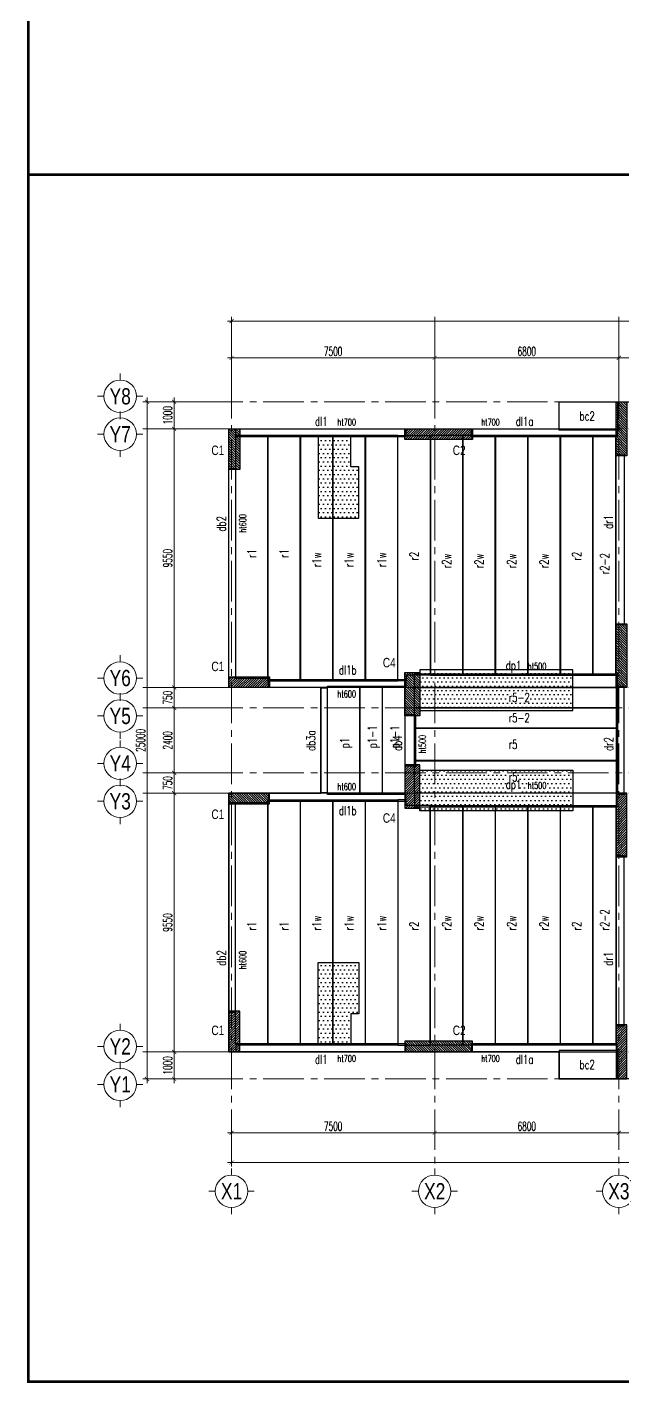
# Model space of a CAD drawing. Header units: inches. Extents: x 702521 to 902657, y -347283 to -213533.
# Drawn here: x 723980 to 745979, y -347283 to -297235 of the extents above; entities that cross this region are included whole.
import ezdxf
from ezdxf.enums import TextEntityAlignment as Align

# ---------------------------------------------------------------- set-up
doc = ezdxf.new("R2010")
doc.units = ezdxf.units.IN
doc.header["$LTSCALE"] = 5
doc.header["$MEASUREMENT"] = 0
doc.linetypes.add('CENTER', pattern=[2, 1.25, -0.25, 0.25, -0.25])
doc.linetypes.add('CENTER2', pattern=[1.125, 0.75, -0.125, 0.125, -0.125])
doc.layers.get('Defpoints').update_dxf_attribs({"color": 121})
for name, color, linetype, lineweight in [('00-Axes', 9, 'CENTER', 15), ('00-Text', 4, 'Continuous', 20), ('00-XM.Axes', 8, 'CENTER', 15), ('00-XM.Dim', 8, 'Continuous', 15), ('01-Columns', 2, 'Continuous', 25), ('01-Columns-Text', 7, 'Continuous', 20), ('02-Beams', 94, 'Continuous', 25), ('02-Beams-Text', 7, 'Continuous', 20), ('03-Precast', 6, 'Continuous', 25), ('03-Slabs', 5, 'Continuous', 25), ('03-Slabs-Text', 7, 'Continuous', 20)]:
    doc.layers.add(name, color=color, linetype=linetype, lineweight=lineweight)
doc.layers.add('00-Htong', color=9, linetype='Continuous', lineweight=20, plot=False)
doc.styles.add('TDH-CCC-TANG 3-15 S$0$Nam Cong PTS', font='vn_vni.shx', dxfattribs={"width": 0.8})
doc.styles.add('VNAVANTH', font='VHAVAN.TTF')
doc.styles.add('vnsimli 0.7', font='vnsimli.shx', dxfattribs={"width": 0.6})
doc.dimstyles.new('XMT 1-1-150', dxfattribs={"dimscale": 150, "dimtxt": 2.2, "dimasz": 1, "dimexe": 1, "dimexo": 0, "dimgap": 0.5, "dimtad": 1, "dimdec": 0, "dimzin": 0, "dimdsep": 46, "dimtxsty": 'vnsimli 0.7', "dimblk": 'ARCHTICK', "dimcen": 1.5, "dimdle": 1, "dimclrd": 8, "dimclre": 8, "dimclrt": 115, "dimadec": 0, "dimazin": 0, "dimtfac": 1, "dimtdec": 0, "dimtofl": 0, "dimtmove": 0, "dimatfit": 3, "dimfxl": 0.18, "dimtolj": 1, "dimtzin": 0, "dimarcsym": 0})

# ---------------------------------------------------------------- blocks, each defined once
blk = doc.blocks.new('_ArchTick')
at = {"color": 0, "linetype": 'ByBlock', "const_width": 0.15}
blk.add_lwpolyline([(-0.5, -0.5), (0.5, 0.5)], dxfattribs=at)
blk = doc.blocks.new('*D107')
at = {"layer": '00-XM.Dim', "color": 8, "lineweight": -2, "ltscale": 2, "transparency": 16777216}
for p, q in [((731529, -337350), (731529, -338200)), ((739029, -337350), (739029, -338200)), ((731379, -338050), (739179, -338050))]:
    blk.add_line(p, q, dxfattribs=at)
at = {"layer": 'Defpoints', "color": 0, "ltscale": 2, "transparency": 16777216}
for p in [(731529, -337350), (739029, -337350), (739029, -338050)]:
    blk.add_point(p, dxfattribs=at)
at = {"layer": '00-XM.Dim', "color": 8, "lineweight": -2, "ltscale": 2, "transparency": 16777216, "xscale": 150, "yscale": 150, "zscale": 150, "rotation": 180}
blk.add_blockref('_ArchTick', (731529, -338050), dxfattribs=at)
at = {"layer": '00-XM.Dim', "color": 8, "lineweight": -2, "ltscale": 2, "transparency": 16777216, "xscale": 150, "yscale": 150, "zscale": 150}
blk.add_blockref('_ArchTick', (739029, -338050), dxfattribs=at)
at = {"layer": '00-XM.Dim', "color": 115, "ltscale": 2, "transparency": 16777216, "insert": (735279, -337810), "char_height": 330, "attachment_point": 5, "style": 'vnsimli 0.7'}
blk.add_mtext('\\A1;7500', dxfattribs=at)
blk = doc.blocks.new('*D108')
at = {"layer": '00-XM.Dim', "color": 8, "lineweight": -2, "ltscale": 2, "transparency": 16777216}
for p, q in [((739029, -337350), (739029, -338200)), ((745829, -337350), (745829, -338200)), ((738879, -338050), (745979, -338050))]:
    blk.add_line(p, q, dxfattribs=at)
at = {"layer": 'Defpoints', "color": 0, "ltscale": 2, "transparency": 16777216}
for p in [(739029, -337350), (745829, -337350), (745829, -338050)]:
    blk.add_point(p, dxfattribs=at)
at = {"layer": '00-XM.Dim', "color": 8, "lineweight": -2, "ltscale": 2, "transparency": 16777216, "xscale": 150, "yscale": 150, "zscale": 150, "rotation": 180}
blk.add_blockref('_ArchTick', (739029, -338050), dxfattribs=at)
at = {"layer": '00-XM.Dim', "color": 8, "lineweight": -2, "ltscale": 2, "transparency": 16777216, "xscale": 150, "yscale": 150, "zscale": 150}
blk.add_blockref('_ArchTick', (745829, -338050), dxfattribs=at)
at = {"layer": '00-XM.Dim', "color": 115, "ltscale": 2, "transparency": 16777216, "insert": (742429, -337810), "char_height": 330, "attachment_point": 5, "style": 'vnsimli 0.7'}
blk.add_mtext('\\A1;6800', dxfattribs=at)
blk = doc.blocks.new('*D109')
at = {"layer": '00-XM.Dim', "color": 8, "lineweight": -2, "ltscale": 2, "transparency": 16777216}
for p, q in [((745829, -337350), (745829, -338200)), ((752629, -337350), (752629, -338200)), ((745679, -338050), (752779, -338050))]:
    blk.add_line(p, q, dxfattribs=at)
at = {"layer": 'Defpoints', "color": 0, "ltscale": 2, "transparency": 16777216}
for p in [(745829, -337350), (752629, -337350), (752629, -338050)]:
    blk.add_point(p, dxfattribs=at)
at = {"layer": '00-XM.Dim', "color": 8, "lineweight": -2, "ltscale": 2, "transparency": 16777216, "xscale": 150, "yscale": 150, "zscale": 150, "rotation": 180}
blk.add_blockref('_ArchTick', (745829, -338050), dxfattribs=at)
at = {"layer": '00-XM.Dim', "color": 8, "lineweight": -2, "ltscale": 2, "transparency": 16777216, "xscale": 150, "yscale": 150, "zscale": 150}
blk.add_blockref('_ArchTick', (752629, -338050), dxfattribs=at)
at = {"layer": '00-XM.Dim', "color": 115, "ltscale": 2, "transparency": 16777216, "insert": (749229, -337810), "char_height": 330, "attachment_point": 5, "style": 'vnsimli 0.7'}
blk.add_mtext('\\A1;6800', dxfattribs=at)
blk = doc.blocks.new('*D114')
at = {"layer": '00-XM.Dim', "color": 8, "lineweight": -2, "ltscale": 2, "transparency": 16777216}
for p, q in [((731529, -338659), (731529, -339300)), ((780529, -338659), (780529, -339300)), ((731379, -339150), (780679, -339150))]:
    blk.add_line(p, q, dxfattribs=at)
at = {"layer": 'Defpoints', "color": 0, "ltscale": 2, "transparency": 16777216}
for p in [(731529, -338659), (780529, -338659), (780529, -339150)]:
    blk.add_point(p, dxfattribs=at)
at = {"layer": '00-XM.Dim', "color": 8, "lineweight": -2, "ltscale": 2, "transparency": 16777216, "xscale": 150, "yscale": 150, "zscale": 150, "rotation": 180}
blk.add_blockref('_ArchTick', (731529, -339150), dxfattribs=at)
at = {"layer": '00-XM.Dim', "color": 8, "lineweight": -2, "ltscale": 2, "transparency": 16777216, "xscale": 150, "yscale": 150, "zscale": 150}
blk.add_blockref('_ArchTick', (780529, -339150), dxfattribs=at)
at = {"layer": '00-XM.Dim', "color": 115, "ltscale": 2, "transparency": 16777216, "insert": (756029, -338910), "char_height": 330, "attachment_point": 5, "style": 'vnsimli 0.7'}
blk.add_mtext('\\A1;49000', dxfattribs=at)
blk = doc.blocks.new('*D115')
at = {"layer": '00-XM.Dim', "color": 8, "lineweight": -2, "ltscale": 2, "transparency": 16777216}
for p, q in [((730561, -335063), (729258, -335063)), ((729408, -336213), (729408, -334913)), ((730561, -336063), (729258, -336063))]:
    blk.add_line(p, q, dxfattribs=at)
at = {"layer": 'Defpoints', "color": 0, "ltscale": 2, "transparency": 16777216}
for p in [(729408, -335063), (730561, -335063), (730561, -336063)]:
    blk.add_point(p, dxfattribs=at)
at = {"layer": '00-XM.Dim', "color": 8, "lineweight": -2, "ltscale": 2, "transparency": 16777216, "xscale": 150, "yscale": 150, "zscale": 150}
for p, rotation in [((729408, -335063), 90), ((729408, -336063), 270)]:
    blk.add_blockref('_ArchTick', p, dxfattribs=dict(at, rotation=rotation))
at = {"layer": '00-XM.Dim', "color": 115, "ltscale": 2, "transparency": 16777216, "insert": (729168, -335563), "char_height": 330, "attachment_point": 5, "rotation": 90, "style": 'vnsimli 0.7'}
blk.add_mtext('\\A1;1000', dxfattribs=at)
blk = doc.blocks.new('*D116')
at = {"layer": '00-XM.Dim', "color": 8, "lineweight": -2, "ltscale": 2, "transparency": 16777216}
for p, q in [((730561, -325513), (729258, -325513)), ((729408, -335213), (729408, -325363)), ((730561, -335063), (729258, -335063))]:
    blk.add_line(p, q, dxfattribs=at)
at = {"layer": 'Defpoints', "color": 0, "ltscale": 2, "transparency": 16777216}
for p in [(729408, -325513), (730561, -325513), (730561, -335063)]:
    blk.add_point(p, dxfattribs=at)
at = {"layer": '00-XM.Dim', "color": 8, "lineweight": -2, "ltscale": 2, "transparency": 16777216, "xscale": 150, "yscale": 150, "zscale": 150}
for p, rotation in [((729408, -325513), 90), ((729408, -335063), 270)]:
    blk.add_blockref('_ArchTick', p, dxfattribs=dict(at, rotation=rotation))
at = {"layer": '00-XM.Dim', "color": 115, "ltscale": 2, "transparency": 16777216, "insert": (729168, -330288), "char_height": 330, "attachment_point": 5, "rotation": 90, "style": 'vnsimli 0.7'}
blk.add_mtext('\\A1;9550', dxfattribs=at)
blk = doc.blocks.new('*D117')
at = {"layer": '00-XM.Dim', "color": 8, "lineweight": -2, "ltscale": 2, "transparency": 16777216}
for p, q in [((730561, -324763), (729258, -324763)), ((729408, -325663), (729408, -324613)), ((730561, -325513), (729258, -325513))]:
    blk.add_line(p, q, dxfattribs=at)
at = {"layer": 'Defpoints', "color": 0, "ltscale": 2, "transparency": 16777216}
for p in [(729408, -324763), (730561, -324763), (730561, -325513)]:
    blk.add_point(p, dxfattribs=at)
at = {"layer": '00-XM.Dim', "color": 8, "lineweight": -2, "ltscale": 2, "transparency": 16777216, "xscale": 150, "yscale": 150, "zscale": 150}
for p, rotation in [((729408, -324763), 90), ((729408, -325513), 270)]:
    blk.add_blockref('_ArchTick', p, dxfattribs=dict(at, rotation=rotation))
at = {"layer": '00-XM.Dim', "color": 115, "ltscale": 2, "transparency": 16777216, "insert": (729168, -325138), "char_height": 330, "attachment_point": 5, "rotation": 90, "style": 'vnsimli 0.7'}
blk.add_mtext('\\A1;750', dxfattribs=at)
blk = doc.blocks.new('*D118')
at = {"layer": '00-XM.Dim', "color": 8, "lineweight": -2, "ltscale": 2, "transparency": 16777216}
for p, q in [((729408, -324913), (729408, -322213)), ((730561, -322363), (729258, -322363)), ((730561, -324763), (729258, -324763))]:
    blk.add_line(p, q, dxfattribs=at)
at = {"layer": 'Defpoints', "color": 0, "ltscale": 2, "transparency": 16777216}
for p in [(729408, -322363), (730561, -322363), (730561, -324763)]:
    blk.add_point(p, dxfattribs=at)
at = {"layer": '00-XM.Dim', "color": 8, "lineweight": -2, "ltscale": 2, "transparency": 16777216, "xscale": 150, "yscale": 150, "zscale": 150}
for p, rotation in [((729408, -322363), 90), ((729408, -324763), 270)]:
    blk.add_blockref('_ArchTick', p, dxfattribs=dict(at, rotation=rotation))
at = {"layer": '00-XM.Dim', "color": 115, "ltscale": 2, "transparency": 16777216, "insert": (729168, -323563), "char_height": 330, "attachment_point": 5, "rotation": 90, "style": 'vnsimli 0.7'}
blk.add_mtext('\\A1;2400', dxfattribs=at)
blk = doc.blocks.new('*D119')
at = {"layer": '00-XM.Dim', "color": 8, "lineweight": -2, "ltscale": 2, "transparency": 16777216}
for p, q in [((730561, -321613), (729258, -321613)), ((729408, -322513), (729408, -321463)), ((730561, -322363), (729258, -322363))]:
    blk.add_line(p, q, dxfattribs=at)
at = {"layer": 'Defpoints', "color": 0, "ltscale": 2, "transparency": 16777216}
for p in [(729408, -321613), (730561, -321613), (730561, -322363)]:
    blk.add_point(p, dxfattribs=at)
at = {"layer": '00-XM.Dim', "color": 8, "lineweight": -2, "ltscale": 2, "transparency": 16777216, "xscale": 150, "yscale": 150, "zscale": 150}
for p, rotation in [((729408, -321613), 90), ((729408, -322363), 270)]:
    blk.add_blockref('_ArchTick', p, dxfattribs=dict(at, rotation=rotation))
at = {"layer": '00-XM.Dim', "color": 115, "ltscale": 2, "transparency": 16777216, "insert": (729168, -321988), "char_height": 330, "attachment_point": 5, "rotation": 90, "style": 'vnsimli 0.7'}
blk.add_mtext('\\A1;750', dxfattribs=at)
blk = doc.blocks.new('*D120')
at = {"layer": '00-XM.Dim', "color": 8, "lineweight": -2, "ltscale": 2, "transparency": 16777216}
for p, q in [((730726, -312063), (729258, -312063)), ((729408, -321763), (729408, -311913)), ((730561, -321613), (729258, -321613))]:
    blk.add_line(p, q, dxfattribs=at)
at = {"layer": 'Defpoints', "color": 0, "ltscale": 2, "transparency": 16777216}
for p in [(729408, -312063), (730726, -312063), (730561, -321613)]:
    blk.add_point(p, dxfattribs=at)
at = {"layer": '00-XM.Dim', "color": 8, "lineweight": -2, "ltscale": 2, "transparency": 16777216, "xscale": 150, "yscale": 150, "zscale": 150}
for p, rotation in [((729408, -312063), 90), ((729408, -321613), 270)]:
    blk.add_blockref('_ArchTick', p, dxfattribs=dict(at, rotation=rotation))
at = {"layer": '00-XM.Dim', "color": 115, "ltscale": 2, "transparency": 16777216, "insert": (729168, -316838), "char_height": 330, "attachment_point": 5, "rotation": 90, "style": 'vnsimli 0.7'}
blk.add_mtext('\\A1;9550', dxfattribs=at)
blk = doc.blocks.new('*D121')
at = {"layer": '00-XM.Dim', "color": 8, "lineweight": -2, "ltscale": 2, "transparency": 16777216}
for p, q in [((730726, -311063), (729258, -311063)), ((729408, -312213), (729408, -310913)), ((730726, -312063), (729258, -312063))]:
    blk.add_line(p, q, dxfattribs=at)
at = {"layer": 'Defpoints', "color": 0, "ltscale": 2, "transparency": 16777216}
for p in [(729408, -311063), (730726, -311063), (730726, -312063)]:
    blk.add_point(p, dxfattribs=at)
at = {"layer": '00-XM.Dim', "color": 8, "lineweight": -2, "ltscale": 2, "transparency": 16777216, "xscale": 150, "yscale": 150, "zscale": 150}
for p, rotation in [((729408, -311063), 90), ((729408, -312063), 270)]:
    blk.add_blockref('_ArchTick', p, dxfattribs=dict(at, rotation=rotation))
at = {"layer": '00-XM.Dim', "color": 115, "ltscale": 2, "transparency": 16777216, "insert": (729168, -311563), "char_height": 330, "attachment_point": 5, "rotation": 90, "style": 'vnsimli 0.7'}
blk.add_mtext('\\A1;1000', dxfattribs=at)
blk = doc.blocks.new('*D122')
at = {"layer": '00-XM.Dim', "color": 8, "lineweight": -2, "ltscale": 2, "transparency": 16777216}
for p, q in [((728768, -311063), (728258, -311063)), ((728408, -336213), (728408, -310913)), ((728821, -336063), (728258, -336063))]:
    blk.add_line(p, q, dxfattribs=at)
at = {"layer": 'Defpoints', "color": 0, "ltscale": 2, "transparency": 16777216}
for p in [(728408, -311063), (728768, -311063), (728821, -336063)]:
    blk.add_point(p, dxfattribs=at)
at = {"layer": '00-XM.Dim', "color": 8, "lineweight": -2, "ltscale": 2, "transparency": 16777216, "xscale": 150, "yscale": 150, "zscale": 150}
for p, rotation in [((728408, -311063), 90), ((728408, -336063), 270)]:
    blk.add_blockref('_ArchTick', p, dxfattribs=dict(at, rotation=rotation))
at = {"layer": '00-XM.Dim', "color": 115, "ltscale": 2, "transparency": 16777216, "insert": (728168, -323563), "char_height": 330, "attachment_point": 5, "rotation": 90, "style": 'vnsimli 0.7'}
blk.add_mtext('\\A1;25000', dxfattribs=at)
blk = doc.blocks.new('*D123')
at = {"layer": '00-XM.Dim', "color": 8, "lineweight": -2, "ltscale": 2, "transparency": 16777216}
for p, q in [((731529, -310226), (731529, -309295)), ((739029, -310226), (739029, -309295)), ((731379, -309445), (739179, -309445))]:
    blk.add_line(p, q, dxfattribs=at)
at = {"layer": 'Defpoints', "color": 0, "ltscale": 2, "transparency": 16777216}
for p in [(739029, -309445), (731529, -310226), (739029, -310226)]:
    blk.add_point(p, dxfattribs=at)
at = {"layer": '00-XM.Dim', "color": 8, "lineweight": -2, "ltscale": 2, "transparency": 16777216, "xscale": 150, "yscale": 150, "zscale": 150, "rotation": 180}
blk.add_blockref('_ArchTick', (731529, -309445), dxfattribs=at)
at = {"layer": '00-XM.Dim', "color": 8, "lineweight": -2, "ltscale": 2, "transparency": 16777216, "xscale": 150, "yscale": 150, "zscale": 150}
blk.add_blockref('_ArchTick', (739029, -309445), dxfattribs=at)
at = {"layer": '00-XM.Dim', "color": 115, "ltscale": 2, "transparency": 16777216, "insert": (735279, -309205), "char_height": 330, "attachment_point": 5, "style": 'vnsimli 0.7'}
blk.add_mtext('\\A1;7500', dxfattribs=at)
blk = doc.blocks.new('*D124')
at = {"layer": '00-XM.Dim', "color": 8, "lineweight": -2, "ltscale": 2, "transparency": 16777216}
for p, q in [((739029, -310226), (739029, -309295)), ((745829, -310226), (745829, -309295)), ((738879, -309445), (745979, -309445))]:
    blk.add_line(p, q, dxfattribs=at)
at = {"layer": 'Defpoints', "color": 0, "ltscale": 2, "transparency": 16777216}
for p in [(745829, -309445), (739029, -310226), (745829, -310226)]:
    blk.add_point(p, dxfattribs=at)
at = {"layer": '00-XM.Dim', "color": 8, "lineweight": -2, "ltscale": 2, "transparency": 16777216, "xscale": 150, "yscale": 150, "zscale": 150, "rotation": 180}
blk.add_blockref('_ArchTick', (739029, -309445), dxfattribs=at)
at = {"layer": '00-XM.Dim', "color": 8, "lineweight": -2, "ltscale": 2, "transparency": 16777216, "xscale": 150, "yscale": 150, "zscale": 150}
blk.add_blockref('_ArchTick', (745829, -309445), dxfattribs=at)
at = {"layer": '00-XM.Dim', "color": 115, "ltscale": 2, "transparency": 16777216, "insert": (742429, -309205), "char_height": 330, "attachment_point": 5, "style": 'vnsimli 0.7'}
blk.add_mtext('\\A1;6800', dxfattribs=at)
blk = doc.blocks.new('*D125')
at = {"layer": '00-XM.Dim', "color": 8, "lineweight": -2, "ltscale": 2, "transparency": 16777216}
for p, q in [((745829, -310226), (745829, -309295)), ((752629, -310226), (752629, -309295)), ((745679, -309445), (752779, -309445))]:
    blk.add_line(p, q, dxfattribs=at)
at = {"layer": 'Defpoints', "color": 0, "ltscale": 2, "transparency": 16777216}
for p in [(752629, -309445), (745829, -310226), (752629, -310226)]:
    blk.add_point(p, dxfattribs=at)
at = {"layer": '00-XM.Dim', "color": 8, "lineweight": -2, "ltscale": 2, "transparency": 16777216, "xscale": 150, "yscale": 150, "zscale": 150, "rotation": 180}
blk.add_blockref('_ArchTick', (745829, -309445), dxfattribs=at)
at = {"layer": '00-XM.Dim', "color": 8, "lineweight": -2, "ltscale": 2, "transparency": 16777216, "xscale": 150, "yscale": 150, "zscale": 150}
blk.add_blockref('_ArchTick', (752629, -309445), dxfattribs=at)
at = {"layer": '00-XM.Dim', "color": 115, "ltscale": 2, "transparency": 16777216, "insert": (749229, -309205), "char_height": 330, "attachment_point": 5, "style": 'vnsimli 0.7'}
blk.add_mtext('\\A1;6800', dxfattribs=at)
blk = doc.blocks.new('*D130')
at = {"layer": '00-XM.Dim', "color": 8, "lineweight": -2, "ltscale": 2, "transparency": 16777216}
for p, q in [((731379, -308085), (780679, -308085)), ((731529, -309057), (731529, -307935)), ((780529, -309057), (780529, -307935))]:
    blk.add_line(p, q, dxfattribs=at)
at = {"layer": 'Defpoints', "color": 0, "ltscale": 2, "transparency": 16777216}
for p in [(780529, -308085), (731529, -309057), (780529, -309057)]:
    blk.add_point(p, dxfattribs=at)
at = {"layer": '00-XM.Dim', "color": 8, "lineweight": -2, "ltscale": 2, "transparency": 16777216, "xscale": 150, "yscale": 150, "zscale": 150, "rotation": 180}
blk.add_blockref('_ArchTick', (731529, -308085), dxfattribs=at)
at = {"layer": '00-XM.Dim', "color": 8, "lineweight": -2, "ltscale": 2, "transparency": 16777216, "xscale": 150, "yscale": 150, "zscale": 150}
blk.add_blockref('_ArchTick', (780529, -308085), dxfattribs=at)
at = {"layer": '00-XM.Dim', "color": 115, "ltscale": 2, "transparency": 16777216, "insert": (756029, -307845), "char_height": 330, "attachment_point": 5, "style": 'vnsimli 0.7'}
blk.add_mtext('\\A1;49000', dxfattribs=at)
blk = doc.blocks.new('TDH-CCC-TANG 3-15 S$0$KH')
for p, q in [((0, 700), (0, 500)), ((-500, 0), (-700, 0)), ((700, 0), (500, 0)), ((0, -500), (0, -700))]:
    blk.add_line(p, q)
at = {"extrusion": (0, 0, -1)}
blk.add_ellipse((0, 0), major_axis=(-500, 0), ratio=1, start_param=-0.000041, end_param=6.283144, dxfattribs=at)
at = {"color": 1, "style": 'TDH-CCC-TANG 3-15 S$0$Nam Cong PTS', "width": 0.8}
blk.add_attdef('TRUC', text='', height=250, dxfattribs=at).set_placement((0, 0), align=Align.MIDDLE_CENTER)
blk = doc.blocks.new('V1a')
at = {"layer": '01-Columns'}
h = blk.add_hatch(dxfattribs=at)
h.set_pattern_fill('ANSI31', color=252, scale=500, style=0)
h.set_pattern_definition([(45, (-6000, -14700), (-44.19417, 44.19417), [])])
h.paths.add_polyline_path([(400, 0), (400, 1500), (0, 1500), (0, 0)])
blk.add_lwpolyline([(400, 0), (400, 1500), (0, 1500), (0, 0)], close=True, dxfattribs=at)
blk = doc.blocks.new('v2a')
at = {"layer": '01-Columns'}
h = blk.add_hatch(dxfattribs=at)
h.set_pattern_fill('ANSI31', color=252, scale=500, angle=-90, style=0)
h.set_pattern_definition([(315, (-14700, 6300), (44.19417, 44.19417), [])])
h.paths.add_polyline_path([(0, 0), (2500, 0), (2500, 400), (0, 400)])
blk.add_lwpolyline([(0, 0), (2500, 0), (2500, 400), (0, 400)], close=True, dxfattribs=at)
blk = doc.blocks.new('v3a')
at = {"layer": '01-Columns'}
h = blk.add_hatch(dxfattribs=at)
h.set_pattern_fill('ANSI31', color=252, scale=500, style=0)
h.set_pattern_definition([(45, (-6000, -14700), (-44.19417, 44.19417), [])])
h.paths.add_polyline_path([(400, 0), (400, 2000), (0, 2000), (0, 0)])
blk.add_lwpolyline([(400, 0), (400, 2000), (0, 2000), (0, 0)], close=True, dxfattribs=at)
blk = doc.blocks.new('v4a')
at = {"layer": '01-Columns'}
h = blk.add_hatch(dxfattribs=at)
h.set_pattern_fill('ANSI31', color=252, scale=500, angle=180, style=0)
h.set_pattern_definition([(225, (6400, 16300), (44.19417, -44.19417), [])])
h.paths.add_polyline_path([(0, 1600), (0, 0), (550, 0), (550, 1600)])
blk.add_lwpolyline([(0, 1600), (0, 0), (550, 0), (550, 1600)], close=True, dxfattribs=at)
blk = doc.blocks.new('v5a')
at = {"layer": '01-Columns'}
h = blk.add_hatch(dxfattribs=at)
h.set_pattern_fill('ANSI31', color=252, scale=500, style=0)
h.set_pattern_definition([(45, (-6000, -16700), (-44.19417, 44.19417), [])])
h.paths.add_polyline_path([(400, -2350), (400, 0), (0, 0), (0, -2350)])
blk.add_lwpolyline([(400, -2350), (400, 0), (0, 0), (0, -2350)], close=True, dxfattribs=at)
blk = doc.blocks.new('MB 2-5')
at = {"layer": '00-Axes', "linetype": 'CENTER2', "ltscale": 400}
for p, q in [((0, 27128.2), (0, -4307)), ((7500, 27128.2), (7500, -4307)), ((14300, 27128.2), (14300, -4307)), ((52171.2, 24000), (-3270.6, 24000)), ((52171.2, 23000), (-3270.6, 23000)), ((52171.2, 13450), (-3270.6, 13450)), ((52171.2, 12700), (-3270.6, 12700)), ((52171.2, 10300), (-3270.6, 10300)), ((52171.2, 9550), (-3270.6, 9550)), ((52171.2, 0), (-3270.6, 0)), ((52171.2, -1000), (-3270.6, -1000))]:
    blk.add_line(p, q, dxfattribs=at)
at = {"layer": '00-Text'}
ref = blk.add_blockref('TDH-CCC-TANG 3-15 S$0$KH', (-4110.6, 24200), dxfattribs=dict(at, xscale=1.2, yscale=1.2, zscale=1.2))
ref.add_attrib('TRUC', 'Y8', dxfattribs={"layer": '0', "color": 1, "height": 600, "style": 'TDH-CCC-TANG 3-15 S$0$Nam Cong PTS', "width": 0.8}).set_placement((-4110.6, 24200), align=Align.MIDDLE_CENTER)
ref = blk.add_blockref('TDH-CCC-TANG 3-15 S$0$KH', (-4110.6, 22800), dxfattribs=dict(at, xscale=1.2, yscale=1.2, zscale=1.2))
ref.add_attrib('TRUC', 'Y7', dxfattribs={"layer": '0', "color": 1, "height": 600, "style": 'TDH-CCC-TANG 3-15 S$0$Nam Cong PTS', "width": 0.8}).set_placement((-4110.6, 22800), align=Align.MIDDLE_CENTER)
ref = blk.add_blockref('TDH-CCC-TANG 3-15 S$0$KH', (-4110.6, 13800), dxfattribs=dict(at, xscale=1.2, yscale=1.2, zscale=1.2))
ref.add_attrib('TRUC', 'Y6', dxfattribs={"layer": '0', "color": 1, "height": 600, "style": 'TDH-CCC-TANG 3-15 S$0$Nam Cong PTS', "width": 0.8}).set_placement((-4110.6, 13800), align=Align.MIDDLE_CENTER)
ref = blk.add_blockref('TDH-CCC-TANG 3-15 S$0$KH', (-4110.6, 12400), dxfattribs=dict(at, xscale=1.2, yscale=1.2, zscale=1.2))
ref.add_attrib('TRUC', 'Y5', dxfattribs={"layer": '0', "color": 1, "height": 600, "style": 'TDH-CCC-TANG 3-15 S$0$Nam Cong PTS', "width": 0.8}).set_placement((-4110.6, 12400), align=Align.MIDDLE_CENTER)
ref = blk.add_blockref('TDH-CCC-TANG 3-15 S$0$KH', (-4110.6, 10650), dxfattribs=dict(at, xscale=1.2, yscale=1.2, zscale=1.2))
ref.add_attrib('TRUC', 'Y4', dxfattribs={"layer": '0', "color": 1, "height": 600, "style": 'TDH-CCC-TANG 3-15 S$0$Nam Cong PTS', "width": 0.8}).set_placement((-4110.6, 10650), align=Align.MIDDLE_CENTER)
ref = blk.add_blockref('TDH-CCC-TANG 3-15 S$0$KH', (-4110.6, 9250), dxfattribs=dict(at, xscale=1.2, yscale=1.2, zscale=1.2))
ref.add_attrib('TRUC', 'Y3', dxfattribs={"layer": '0', "color": 1, "height": 600, "style": 'TDH-CCC-TANG 3-15 S$0$Nam Cong PTS', "width": 0.8}).set_placement((-4110.6, 9250), align=Align.MIDDLE_CENTER)
ref = blk.add_blockref('TDH-CCC-TANG 3-15 S$0$KH', (-4110.6, 200), dxfattribs=dict(at, xscale=1.2, yscale=1.2, zscale=1.2))
ref.add_attrib('TRUC', 'Y2', dxfattribs={"layer": '0', "color": 1, "height": 600, "style": 'TDH-CCC-TANG 3-15 S$0$Nam Cong PTS', "width": 0.8}).set_placement((-4110.6, 200), align=Align.MIDDLE_CENTER)
ref = blk.add_blockref('TDH-CCC-TANG 3-15 S$0$KH', (-4110.6, -1200), dxfattribs=dict(at, xscale=1.2, yscale=1.2, zscale=1.2))
ref.add_attrib('TRUC', 'Y1', dxfattribs={"layer": '0', "color": 1, "height": 600, "style": 'TDH-CCC-TANG 3-15 S$0$Nam Cong PTS', "width": 0.8}).set_placement((-4110.6, -1200), align=Align.MIDDLE_CENTER)
ref = blk.add_blockref('TDH-CCC-TANG 3-15 S$0$KH', (0, -5147), dxfattribs=dict(at, xscale=1.2, yscale=1.2, zscale=1.2))
ref.add_attrib('TRUC', 'X1', dxfattribs={"layer": '0', "color": 1, "height": 600, "style": 'TDH-CCC-TANG 3-15 S$0$Nam Cong PTS', "width": 0.8}).set_placement((0, -5147), align=Align.MIDDLE_CENTER)
ref = blk.add_blockref('TDH-CCC-TANG 3-15 S$0$KH', (7500, -5147), dxfattribs=dict(at, xscale=1.2, yscale=1.2, zscale=1.2))
ref.add_attrib('TRUC', 'X2', dxfattribs={"layer": '0', "color": 1, "height": 600, "style": 'TDH-CCC-TANG 3-15 S$0$Nam Cong PTS', "width": 0.8}).set_placement((7500, -5147), align=Align.MIDDLE_CENTER)
ref = blk.add_blockref('TDH-CCC-TANG 3-15 S$0$KH', (14300, -5147), dxfattribs=dict(at, xscale=1.2, yscale=1.2, zscale=1.2))
ref.add_attrib('TRUC', 'X3', dxfattribs={"layer": '0', "color": 1, "height": 600, "style": 'TDH-CCC-TANG 3-15 S$0$Nam Cong PTS', "width": 0.8}).set_placement((14300, -5147), align=Align.MIDDLE_CENTER)
at = {"layer": '01-Columns', "xscale": -1}
for name, p, rotation in [('v3a', (14200, 24000), 180), ('V1a', (-100, 23000), 180), ('v2a', (6400, 23000), 180), ('v5a', (14200, 13450), 180), ('V1a', (-100, 13450), 270), ('v4a', (6400, 14000), 180)]:
    blk.add_blockref(name, p, dxfattribs=dict(at, rotation=rotation))
at = {"layer": '01-Columns'}
for name, p in [('v4a', (6400, 9000)), ('v5a', (14200, 9550)), ('V1a', (-100, 0)), ('v3a', (14200, -1000)), ('v2a', (6400, 0))]:
    blk.add_blockref(name, p, dxfattribs=at)
at = {"layer": '01-Columns', "rotation": 270}
blk.add_blockref('V1a', (-100, 9550), dxfattribs=at)
at = {"layer": '00-XM.Dim', "ltscale": 2}
for base, p1, p2, picture, middle in [((49000, 26978.2), (0, 26006.1), (49000, 26006.1), '*D130', (24500, 27218.2)), ((7500, 25618.4), (0, 24837.2), (7500, 24837.2), '*D123', (3750, 25858.4)), ((14300, 25618.4), (7500, 24837.2), (14300, 24837.2), '*D124', (10900, 25858.4)), ((21100, 25618.4), (14300, 24837.2), (21100, 24837.2), '*D125', (17700, 25858.4)), ((7500, -2987), (0, -2287), (7500, -2287), '*D107', (3750, -2747)), ((14300, -2987), (7500, -2287), (14300, -2287), '*D108', (10900, -2747)), ((21100, -2987), (14300, -2287), (21100, -2287), '*D109', (17700, -2747)), ((49000, -4087.4), (0, -3596.4), (49000, -3596.4), '*D114', (24500, -3847.4))]:
    dim = blk.add_linear_dim(base=base, p1=p1, p2=p2, dimstyle='XMT 1-1-150', dxfattribs=at)
    dim.commit()
    dim.dimension.update_dxf_attribs({"geometry": picture, "text_midpoint": middle, "insert": (-731528.6, 335063.1)})
for base, p1, p2, picture, middle in [((-3120.6, 24000), (-2708, -1000), (-2760.9, 24000), '*D122', (-3360.6, 11500)), ((-2121, 24000), (-802.9, 23000), (-802.9, 24000), '*D121', (-2361, 23500)), ((-2121, 23000), (-967.6, 13450), (-802.9, 23000), '*D120', (-2361, 18225)), ((-2121, 13450), (-967.6, 12700), (-967.6, 13450), '*D119', (-2361, 13075)), ((-2121, 12700), (-967.6, 10300), (-967.6, 12700), '*D118', (-2361, 11500)), ((-2121, 10300), (-967.6, 9550), (-967.6, 10300), '*D117', (-2361, 9925)), ((-2121, 9550), (-967.6, 0), (-967.6, 9550), '*D116', (-2361, 4775)), ((-2121, 0), (-967.6, -1000), (-967.6, 0), '*D115', (-2361, -500))]:
    dim = blk.add_linear_dim(base=base, p1=p1, p2=p2, angle=90, dimstyle='XMT 1-1-150', dxfattribs=at)
    dim.commit()
    dim.dimension.update_dxf_attribs({"geometry": picture, "text_midpoint": middle, "insert": (-731528.6, 335063.1)})

msp = doc.modelspace()

# ---------------------------------------------------------------- hatches: boundary and pattern name
at = {"layer": '03-Slabs'}
h = msp.add_hatch(dxfattribs=at)
h.set_pattern_fill('DOTS', color=252, scale=2500, style=0)
h.paths.add_polyline_path([(734729, -315363), (736229, -315363), (736229, -313463), (735929, -313463), (735929, -312363), (734729, -312363)])
h = msp.add_hatch(dxfattribs=at)
h.set_pattern_fill('DOTS', color=252, scale=2500, style=0)
h.paths.add_polyline_path([(738479, -322463), (744129, -322463), (744129, -320963), (738479, -320963)])
h = msp.add_hatch(dxfattribs=at)
h.set_pattern_fill('DOTS', color=252, scale=2500, style=0)
h.paths.add_polyline_path([(738479, -324663), (744129, -324663), (744129, -326163), (738479, -326163)])
h = msp.add_hatch(dxfattribs=at)
h.set_pattern_fill('DOTS', color=252, scale=2500, style=0)
h.paths.add_polyline_path([(734729, -331763), (736229, -331763), (736229, -333663), (735929, -333663), (735929, -334763), (734729, -334763)])

# ---------------------------------------------------------------- linework, layer by layer
at = {"ltscale": 2, "const_width": 100}
for points in [[(724030, -258133), (787030, -258133), (787030, -302683), (724030, -302683)], [(724030, -302683), (787030, -302683), (787030, -347233), (724030, -347233)]]:
    msp.add_lwpolyline(points, close=True, dxfattribs=at)
at = {"layer": '02-Beams'}
for points in [[(737969, -312063), (737969, -312363), (731689, -312363), (731689, -312063)], [(745769, -312063), (745769, -312363), (740389, -312363), (740389, -312063)], [(746029, -319303), (745729, -319303), (745729, -313023), (746029, -313023)], [(731669, -321253), (731429, -321253), (731429, -313523), (731669, -313523)], [(745769, -321113), (745769, -321613), (738289, -321613), (738289, -321113)], [(735069, -321633), (734829, -321633), (734829, -325493), (735069, -325493)], [(746029, -321573), (745729, -321573), (745729, -325553), (746029, -325553)], [(738329, -322623), (737929, -322623), (737929, -324503), (738329, -324503)], [(745769, -326013), (745769, -325513), (738289, -325513), (738289, -326013)], [(731669, -325873), (731429, -325873), (731429, -333603), (731669, -333603)], [(746029, -327823), (745729, -327823), (745729, -334103), (746029, -334103)], [(737969, -335063), (737969, -334763), (731689, -334763), (731689, -335063)], [(745769, -335063), (745769, -334763), (740389, -334763), (740389, -335063)]]:
    msp.add_lwpolyline(points, close=True, dxfattribs=at)
at = {"layer": '02-Beams', "elevation": 0}
for points in [[(737969, -321313), (737969, -321613), (732889, -321613), (732889, -321313)], [(737969, -325813), (737969, -325513), (732889, -325513), (732889, -325813)]]:
    msp.add_lwpolyline(points, close=True, dxfattribs=at)
at = {"layer": '03-Precast', "ltscale": 2}
for points in [[(743631, -311063), (745779, -311063), (745779, -312113), (743631, -312113)], [(737979, -321363), (737671, -321363), (737671, -312313), (738867, -312313), (738867, -321163), (737979, -321163)], [(737979, -325763), (737671, -325763), (737671, -334813), (738867, -334813), (738867, -325963), (737979, -325963)], [(743631, -336063), (745779, -336063), (745779, -335013), (743631, -335013)]]:
    msp.add_lwpolyline(points, close=True, dxfattribs=at)
at = {"layer": '03-Precast'}
for points in [[(731671, -321263), (732867, -321263), (732867, -312313), (731671, -312313), (731671, -321263)], [(732871, -321363), (734067, -321363), (734067, -312313), (732871, -312313), (732871, -321363)], [(734071, -321363), (735267, -321363), (735267, -312313), (734071, -312313), (734071, -321363)], [(735271, -321363), (736467, -321363), (736467, -312313), (735271, -312313), (735271, -321363)], [(736471, -321363), (737667, -321363), (737667, -312313), (736471, -312313), (736471, -321363)], [(738871, -321163), (740067, -321163), (740067, -312313), (738871, -312313), (738871, -321163)], [(740071, -321163), (741267, -321163), (741267, -312313), (740071, -312313), (740071, -321163)], [(741271, -321163), (742467, -321163), (742467, -312313), (741271, -312313), (741271, -321163)], [(742471, -321163), (743667, -321163), (743667, -312313), (742471, -312313), (742471, -321163)], [(743671, -321163), (744867, -321163), (744867, -312313), (743671, -312313), (743671, -321163)], [(744871, -321163), (745717, -321163), (745717, -312313), (744871, -312313), (744871, -321163)], [(735069, -321563), (736265, -321563), (736265, -325563), (735069, -325563), (735069, -321563)], [(736269, -321563), (737095, -321563), (737095, -325563), (736269, -325563), (736269, -321563)], [(737099, -321563), (737925, -321563), (737925, -325563), (737099, -325563), (737099, -321563)], [(745779, -321615), (745779, -322361), (738279, -322361), (738279, -321615), (745779, -321615)], [(745779, -322365), (745779, -323111), (738279, -323111), (738279, -322365), (745779, -322365)], [(745779, -323115), (745779, -324311), (738279, -324311), (738279, -323115), (745779, -323115)], [(745779, -324315), (745779, -325511), (738279, -325511), (738279, -324315), (745779, -324315)], [(732871, -325763), (734067, -325763), (734067, -334813), (732871, -334813), (732871, -325763)], [(734071, -325763), (735267, -325763), (735267, -334813), (734071, -334813), (734071, -325763)], [(735271, -325763), (736467, -325763), (736467, -334813), (735271, -334813), (735271, -325763)], [(736471, -325763), (737667, -325763), (737667, -334813), (736471, -334813), (736471, -325763)], [(731671, -325863), (732867, -325863), (732867, -334813), (731671, -334813), (731671, -325863)], [(738871, -325963), (740067, -325963), (740067, -334813), (738871, -334813), (738871, -325963)], [(740071, -325963), (741267, -325963), (741267, -334813), (740071, -334813), (740071, -325963)], [(741271, -325963), (742467, -325963), (742467, -334813), (741271, -334813), (741271, -325963)], [(742471, -325963), (743667, -325963), (743667, -334813), (742471, -334813), (742471, -325963)], [(743671, -325963), (744867, -325963), (744867, -334813), (743671, -334813), (743671, -325963)], [(744871, -325963), (745717, -325963), (745717, -334813), (744871, -334813), (744871, -325963)]]:
    msp.add_lwpolyline(points, dxfattribs=at)
at = {"layer": '03-Precast', "color": 252}
for points in [[(734729, -315363), (736229, -315363), (736229, -313463), (735929, -313463), (735929, -312363), (734729, -312363), (734729, -315363)], [(734729, -331763), (736229, -331763), (736229, -333663), (735929, -333663), (735929, -334763), (734729, -334763), (734729, -331763)]]:
    msp.add_lwpolyline(points, dxfattribs=at)
for points in [[(738479, -322463), (744129, -322463), (744129, -320963), (738479, -320963)], [(738479, -324663), (744129, -324663), (744129, -326163), (738479, -326163)]]:
    msp.add_lwpolyline(points, close=True, dxfattribs=at)
at = {"layer": '03-Slabs', "ltscale": 2}
msp.add_lwpolyline([(731429, -335063), (731429, -325513), (734829, -325513), (734829, -325493), (734829, -321613), (731429, -321613), (731429, -312063), (743631, -312063), (743631, -311063), (768426, -311063), (768426, -312063), (780629, -312063), (780629, -321613), (777229, -321613), (777229, -321633), (777229, -325513), (780629, -325513), (780629, -335063), (768426, -335063), (768426, -336063), (743631, -336063), (743631, -335063), (731429, -335063)], dxfattribs=at)

# ---------------------------------------------------------------- block references
at = {"layer": '00-XM.Axes'}
msp.add_blockref('MB 2-5', (731529, -335063), dxfattribs=at)

# ---------------------------------------------------------------- texts
at = {"layer": '00-Htong', "color": 9, "ltscale": 0.015, "style": 'vnsimli 0.7', "width": 0.7}
for s, p in [('ht700', (735440, -311941)), ('ht700', (740750, -311941)), ('ht500', (742468, -320954)), ('ht600', (735440, -321977)), ('ht600', (735440, -325399)), ('ht500', (742468, -325354)), ('ht700', (735440, -335435)), ('ht700', (740750, -335435))]:
    msp.add_text(s, height=250, dxfattribs=at).set_placement(p)
for s, p in [('ht600', (732063, -315894)), ('ht500', (738699, -324045)), ('ht600', (732063, -332015))]:
    msp.add_text(s, height=250, rotation=90, dxfattribs=at).set_placement(p)
at = {"layer": '01-Columns-Text', "color": 2, "ltscale": 0.015, "style": 'VNAVANTH', "width": 0.8}
for s, p in [('C1', (730783, -313032)), ('C2', (739695, -313032)), ('C1', (730783, -321009)), ('C4', (737114, -320870)), ('C1', (730783, -326467)), ('C4', (737114, -326606)), ('C1', (730783, -334444)), ('C2', (739695, -334444))]:
    msp.add_text(s, height=350, dxfattribs=at).set_placement(p)
at = {"layer": '02-Beams-Text', "color": 2, "ltscale": 0.015, "style": 'vnsimli 0.7', "width": 0.7}
for s, p in [('dl1', (734609, -311951)), ('dl1a', (742023, -311951)), ('dl1b', (735493, -321135)), ('dp1', (741653, -320957)), ('dp1', (741653, -325357)), ('dl1b', (735493, -326321)), ('dl1', (734609, -335505)), ('dl1a', (742023, -335505))]:
    msp.add_text(s, height=330, dxfattribs=at).set_placement(p)
for s, p in [('db2', (731319, -315858)), ('dr1', (745607, -315759)), ('db3a', (734621, -323957)), ('db4', (737819, -323957)), ('dr2', (745619, -323957)), ('db2', (731319, -331884)), ('dr1', (745607, -331884))]:
    msp.add_text(s, height=330, rotation=90, dxfattribs=at).set_placement(p)
at = {"layer": '03-Slabs-Text', "ltscale": 0.015, "style": 'vnsimli 0.7', "width": 0.7}
for s, p in [('bc2', (744378, -311758)), ('r5-2', (741759, -322148)), ('r5-2', (741759, -322898)), ('r5', (741759, -323880)), ('r5', (741759, -325080)), ('bc2', (744378, -335698))]:
    msp.add_text(s, height=330, dxfattribs=at).set_placement(p)
for s, p in [('r1', (732434, -316829)), ('r1', (733634, -316829)), ('r1w', (734834, -317170)), ('r1w', (736034, -317170)), ('r1w', (737234, -317170)), ('r2', (738434, -316928)), ('r2w', (739634, -317214)), ('r2w', (740834, -317214)), ('r2w', (742034, -317214)), ('r2w', (743234, -317214)), ('r2', (744434, -316928)), ('r2-2', (745470, -317434)), ('p1-1', (736893, -323858)), ('p1-1', (737723, -323858)), ('p1', (735871, -323858)), ('r1w', (734834, -330583)), ('r1w', (736034, -330583)), ('r1w', (737234, -330583)), ('r2', (738434, -330583)), ('r2w', (739634, -330583)), ('r2w', (740834, -330583)), ('r2w', (742034, -330583)), ('r2w', (743234, -330583)), ('r2', (744434, -330583)), ('r2-2', (745470, -330583)), ('r1', (732434, -330583)), ('r1', (733634, -330583))]:
    msp.add_text(s, height=330, rotation=90, dxfattribs=at).set_placement(p)

doc.saveas('drawing.dxf')
